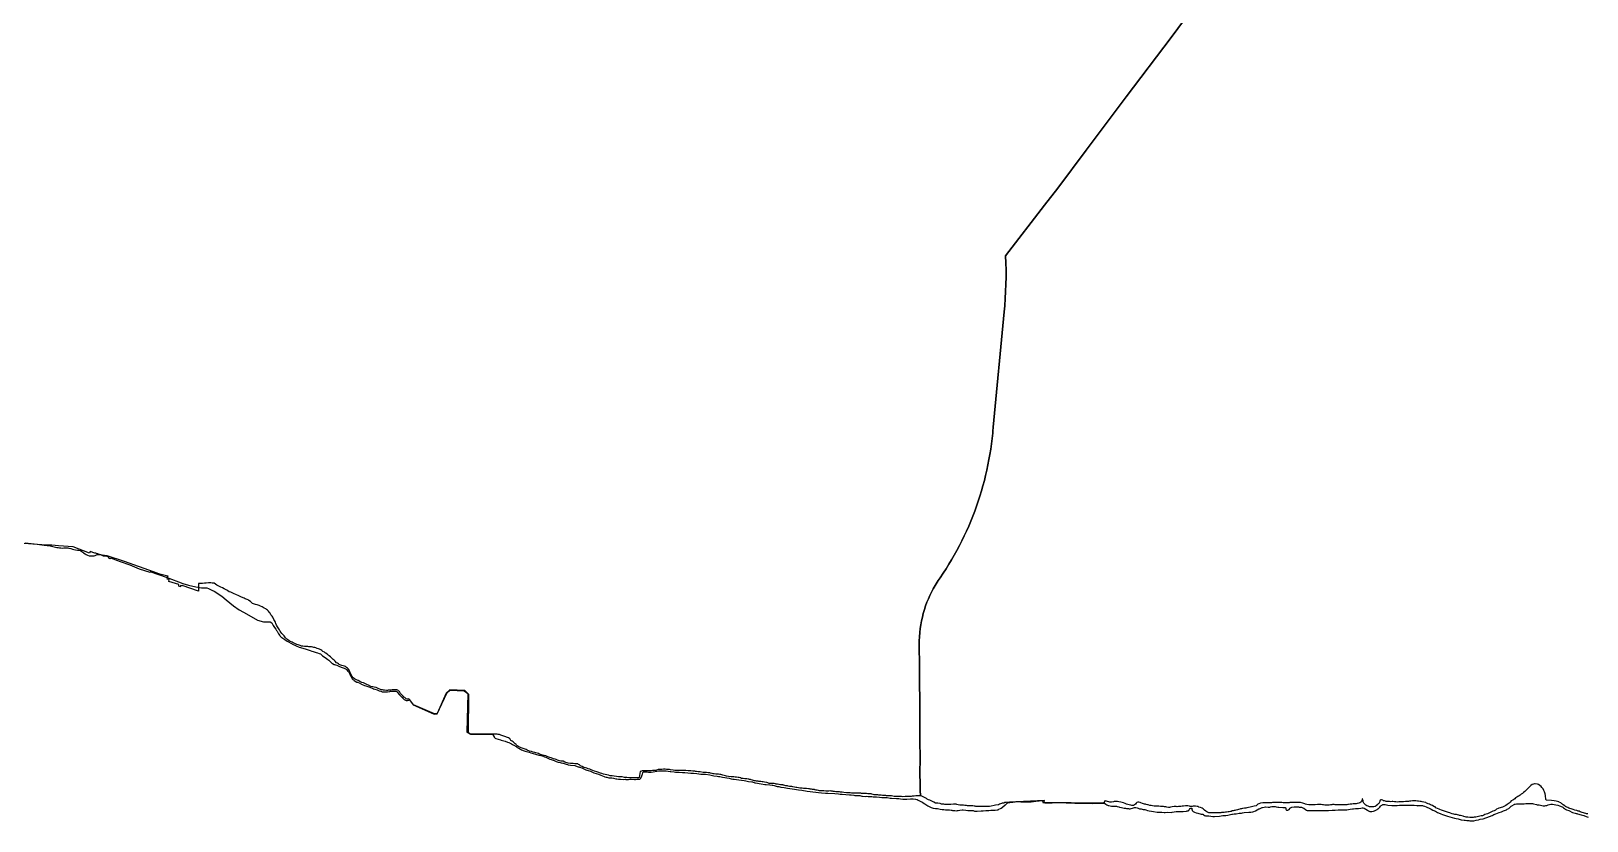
# Model space of a CAD drawing. Extents: x 0 to 800, y 146 to 730.
# Drawn here: x 608.8 to 705, y 203.6 to 252.4 of the extents above; entities that cross this region are included whole.
import ezdxf

# ---------------------------------------------------------------- set-up
doc = ezdxf.new("R2010")
doc.units = 0
doc.layers.get('0').update_dxf_attribs({"linetype": 'CONTINUOUS'})

msp = doc.modelspace()

# ---------------------------------------------------------------- linework, layer by layer
at = {"color": 1}
for points in [[(680.134375, 253.11875), (679.303125, 252.01875), (676.534375, 248.35), (675.228125, 246.615625), (674.05, 245.05), (672.290625, 242.6875), (671.471875, 241.634375), (669.075, 238.515625), (669.090625, 238.075), (669.096875, 237.63125), (669.096875, 237.1875), (669.0875, 236.746875), (669.071875, 236.303125), (669.05, 235.8625), (669.01875, 235.41875), (668.9875, 235.05), (668.309375, 227.91875), (668.284375, 227.665625), (668.275, 227.54375), (668.240625, 227.215625), (668.2, 226.884375), (668.153125, 226.55625), (668.103125, 226.228125), (668.04375, 225.903125), (667.98125, 225.575), (667.9125, 225.25), (667.8375, 224.928125), (667.75625, 224.60625), (667.671875, 224.284375), (667.58125, 223.965625), (667.484375, 223.65), (667.38125, 223.33125), (667.271875, 223.01875), (667.159375, 222.70625), (667.040625, 222.396875), (666.915625, 222.090625), (666.7875, 221.784375), (666.653125, 221.48125), (666.5125, 221.18125), (666.365625, 220.88125), (666.215625, 220.584375), (666.0625, 220.29375), (665.9, 220.003125), (665.734375, 219.715625), (665.565625, 219.43125), (665.390625, 219.15), (665.209375, 218.871875), (665.021875, 218.596875), (664.909375, 218.425), (664.840625, 218.321875), (664.7125, 218.1125), (664.6, 217.9125), (664.49375, 217.7125), (664.39375, 217.50625), (664.3, 217.3), (664.209375, 217.078125), (664.128125, 216.853125), (664.053125, 216.625), (663.984375, 216.39375), (663.925, 216.1625), (663.871875, 215.928125), (663.828125, 215.690625), (663.79375, 215.453125), (663.7625, 215.203125), (663.74375, 214.953125), (663.73125, 214.703125), (663.73125, 214.45625), (663.7375, 213.134375), (663.7625, 209.984375), (663.771875, 208.778125), (663.784375, 207.171875), (663.778125, 206.765625), (663.796875, 205.59375), (663.796875, 205.4625), (663.8, 205.1), (663.778125, 205.103125), (663.671875, 205.1), (663.575, 205.103125), (663.5125, 205.1), (663.415625, 205.090625), (663.29375, 205.08125), (663.225, 205.071875), (663.140625, 205.065625), (663.06875, 205.0625), (662.859375, 205.0625), (662.71875, 205.05625), (662.63125, 205.0625), (662.1875, 205.0625), (662.103125, 205.090625), (662.01875, 205.1), (661.9375, 205.103125), (661.871875, 205.109375), (661.7875, 205.1125), (661.70625, 205.11875), (661.659375, 205.121875), (661.5375, 205.128125), (661.46875, 205.13125), (661.36875, 205.146875), (661.309375, 205.146875), (661.23125, 205.159375), (661.16875, 205.16875), (661.128125, 205.175), (661.04375, 205.171875), (660.978125, 205.16875), (660.965625, 205.175), (660.94375, 205.178125), (660.884375, 205.2), (660.79375, 205.215625), (660.753125, 205.225), (660.615625, 205.23125), (660.54375, 205.234375), (660.475, 205.246875), (660.43125, 205.25), (660.36875, 205.25), (660.309375, 205.246875), (660.23125, 205.246875), (660.165625, 205.25625), (660.121875, 205.271875), (660.084375, 205.28125), (660.0125, 205.271875), (659.95625, 205.265625), (659.875, 205.271875), (659.803125, 205.265625), (659.715625, 205.275), (659.6375, 205.28125), (659.58125, 205.284375), (659.5375, 205.284375), (659.459375, 205.3), (659.378125, 205.3), (659.296875, 205.29375), (659.228125, 205.3), (659.065625, 205.31875), (658.965625, 205.3375), (658.928125, 205.3375), (658.853125, 205.340625), (658.8, 205.346875), (658.696875, 205.35), (658.646875, 205.359375), (658.571875, 205.365625), (658.490625, 205.375), (658.41875, 205.3875), (658.359375, 205.396875), (658.284375, 205.403125), (658.228125, 205.4125), (658.134375, 205.40625), (657.946875, 205.40625), (657.8375, 205.4125), (657.709375, 205.415625), (657.628125, 205.421875), (657.56875, 205.425), (657.496875, 205.44375), (657.4125, 205.459375), (657.353125, 205.46875), (657.30625, 205.478125), (657.265625, 205.490625), (657.25, 205.5), (657.190625, 205.50625), (657.140625, 205.509375), (657.078125, 205.515625), (656.990625, 205.528125), (656.95625, 205.5375), (656.8875, 205.546875), (656.75625, 205.559375), (656.7, 205.565625), (656.634375, 205.571875), (656.575, 205.571875), (656.5, 205.575), (656.43125, 205.575), (656.353125, 205.590625), (656.25625, 205.596875), (656.1625, 205.615625), (656.109375, 205.625), (656.015625, 205.653125), (655.90625, 205.671875), (655.859375, 205.678125), (655.784375, 205.6875), (655.70625, 205.696875), (655.6375, 205.7), (655.578125, 205.725), (655.509375, 205.734375), (655.484375, 205.7375), (655.3625, 205.7625), (655.325, 205.771875), (655.29375, 205.78125), (655.240625, 205.78125), (655.190625, 205.79375), (655.15, 205.79375), (655.078125, 205.809375), (655.04375, 205.8125), (654.96875, 205.821875), (654.8875, 205.840625), (654.834375, 205.85), (654.753125, 205.865625), (654.684375, 205.86875), (654.58125, 205.86875), (654.45625, 205.878125), (654.365625, 205.90625), (654.303125, 205.925), (654.171875, 205.946875), (654.084375, 205.96875), (654.0125, 205.984375), (653.9375, 205.990625), (653.871875, 205.99375), (653.81875, 206.003125), (653.78125, 206.009375), (653.71875, 206.01875), (653.659375, 206.021875), (653.6, 206.028125), (653.540625, 206.040625), (653.421875, 206.075), (653.35, 206.096875), (653.3, 206.1125), (653.234375, 206.125), (653.203125, 206.140625), (653.146875, 206.15), (653.065625, 206.1625), (652.95, 206.1625), (652.85, 206.171875), (652.734375, 206.190625), (652.671875, 206.215625), (652.603125, 206.234375), (652.5375, 206.253125), (652.4375, 206.265625), (652.35625, 206.271875), (652.275, 206.28125), (652.09375, 206.29375), (651.94375, 206.296875), (651.815625, 206.325), (651.74375, 206.34375), (651.6625, 206.359375), (651.58125, 206.38125), (651.528125, 206.40625), (651.465625, 206.425), (651.409375, 206.4375), (651.325, 206.44375), (651.271875, 206.446875), (651.215625, 206.453125), (651.159375, 206.45625), (651.059375, 206.465625), (651, 206.475), (650.91875, 206.49375), (650.825, 206.5125), (650.778125, 206.528125), (650.671875, 206.5375), (650.578125, 206.546875), (650.51875, 206.55), (650.44375, 206.55625), (650.375, 206.559375), (650.178125, 206.584375), (650.071875, 206.59375), (649.9625, 206.60625), (649.9, 206.621875), (649.846875, 206.63125), (649.7375, 206.64375), (649.6125, 206.653125), (649.578125, 206.653125), (649.45, 206.65625), (649.309375, 206.671875), (649.21875, 206.671875), (649.121875, 206.675), (649.084375, 206.675), (649.0125, 206.678125), (648.978125, 206.671875), (648.90625, 206.66875), (648.84375, 206.671875), (648.69375, 206.671875), (648.61875, 206.675), (648.51875, 206.7), (648.3625, 206.71875), (648.28125, 206.7375), (648.2, 206.740625), (648.10625, 206.740625), (648.015625, 206.75), (647.928125, 206.75), (647.80625, 206.746875), (647.684375, 206.740625), (647.6, 206.728125), (647.496875, 206.7), (647.4375, 206.684375), (647.29375, 206.675), (647.24375, 206.66875), (647.15625, 206.659375), (647.003125, 206.65), (646.90625, 206.653125), (646.796875, 206.65625), (646.734375, 206.659375), (646.65625, 206.659375), (646.603125, 206.65), (646.55, 206.634375), (646.503125, 206.615625), (646.471875, 206.60625), (646.409375, 206.246875), (646.38125, 206.228125), (646.253125, 206.225), (646.153125, 206.21875), (645.85625, 206.21875), (645.784375, 206.225), (645.65, 206.2375), (645.50625, 206.253125), (645.36875, 206.284375), (645.25, 206.28125), (645.146875, 206.29375), (645.00625, 206.303125), (644.8625, 206.31875), (644.7375, 206.340625), (644.625, 206.353125), (644.5125, 206.378125), (644.315625, 206.41875), (644.2, 206.446875), (644.103125, 206.484375), (644.015625, 206.503125), (643.865625, 206.578125), (643.790625, 206.603125), (643.659375, 206.640625), (643.546875, 206.675), (643.496875, 206.703125), (643.35625, 206.75625), (643.2625, 206.784375), (643.178125, 206.815625), (643.0875, 206.840625), (642.9875, 206.871875), (642.890625, 206.915625), (642.8375, 206.9375), (642.790625, 206.971875), (642.75625, 207.00625), (642.71875, 207.028125), (642.665625, 207.053125), (642.615625, 207.08125), (642.521875, 207.090625), (642.4375, 207.096875), (642.3375, 207.10625), (642.24375, 207.109375), (642.171875, 207.115625), (642.034375, 207.134375), (641.96875, 207.153125), (641.890625, 207.175), (641.825, 207.190625), (641.709375, 207.246875), (641.578125, 207.246875), (641.48125, 207.278125), (641.36875, 207.30625), (641.2875, 207.35), (641.21875, 207.36875), (641.1125, 207.396875), (640.965625, 207.45), (640.890625, 207.4875), (640.83125, 207.496875), (640.725, 207.54375), (640.634375, 207.578125), (640.4375, 207.634375), (640.2625, 207.68125), (640.18125, 207.71875), (640.115625, 207.740625), (640.025, 207.76875), (639.95625, 207.7875), (639.85625, 207.815625), (639.7625, 207.846875), (639.640625, 207.88125), (639.49375, 207.93125), (639.434375, 207.965625), (639.309375, 208.021875), (639.190625, 208.05), (638.978125, 208.15), (638.88125, 208.20625), (638.8375, 208.24375), (638.8, 208.28125), (638.75625, 208.315625), (638.721875, 208.353125), (638.678125, 208.39375), (638.621875, 208.440625), (638.553125, 208.484375), (638.490625, 208.534375), (638.453125, 208.575), (638.425, 208.65625), (638.390625, 208.659375), (638.33125, 208.70625), (638.275, 208.721875), (638.215625, 208.740625), (638.16875, 208.753125), (638.1, 208.771875), (638.046875, 208.796875), (637.9875, 208.81875), (637.93125, 208.8375), (637.8625, 208.85625), (637.771875, 208.896875), (637.69375, 208.9125), (637.640625, 208.915625), (637.415625, 208.915625), (635.996875, 208.925), (635.85625, 209.00625), (635.890625, 211.38125), (635.640625, 211.615625), (634.70625, 211.671875), (634.478125, 211.465625), (633.921875, 210.196875), (633.753125, 210.171875), (632.465625, 210.7375), (632.228125, 211.040625), (632.18125, 211.10625), (632.11875, 211.08125), (632.071875, 211.0875), (632.01875, 211.109375), (631.975, 211.14375), (631.928125, 211.18125), (631.875, 211.221875), (631.825, 211.265625), (631.8, 211.303125), (631.771875, 211.34375), (631.721875, 211.38125), (631.6625, 211.4375), (631.634375, 211.484375), (631.5875, 211.559375), (631.55625, 211.5875), (631.521875, 211.61875), (631.4875, 211.64375), (631.434375, 211.671875), (631.35, 211.671875), (631.290625, 211.665625), (631.215625, 211.665625), (631.1375, 211.65625), (631.0625, 211.646875), (630.975, 211.64375), (630.903125, 211.6375), (630.853125, 211.628125), (630.796875, 211.634375), (630.671875, 211.6375), (630.609375, 211.64375), (630.54375, 211.65625), (630.459375, 211.675), (630.378125, 211.7), (630.2875, 211.74375), (630.153125, 211.80625), (630.021875, 211.8375), (629.940625, 211.85625), (629.825, 211.88125), (629.678125, 211.959375), (629.571875, 211.996875), (629.365625, 212.090625), (629.2625, 212.128125), (629.134375, 212.1875), (629.04375, 212.234375), (628.928125, 212.290625), (628.81875, 212.353125), (628.728125, 212.4125), (628.671875, 212.5), (628.61875, 212.603125), (628.590625, 212.646875), (628.56875, 212.696875), (628.528125, 212.771875), (628.503125, 212.8375), (628.48125, 212.878125), (628.4375, 212.934375), (628.38125, 213.00625), (628.328125, 213.046875), (628.253125, 213.1125), (628.19375, 213.13125), (628.040625, 213.175), (627.9625, 213.196875), (627.86875, 213.234375), (627.828125, 213.28125), (627.7625, 213.309375), (627.70625, 213.340625), (627.628125, 213.434375), (627.559375, 213.490625), (627.49375, 213.55), (627.41875, 213.621875), (627.359375, 213.690625), (627.33125, 213.709375), (627.24375, 213.771875), (627.20625, 213.809375), (627.16875, 213.8375), (627.115625, 213.878125), (627.040625, 213.928125), (627.003125, 213.95625), (626.965625, 213.99375), (626.853125, 214.046875), (626.79375, 214.096875), (626.728125, 214.140625), (626.65, 214.178125), (626.590625, 214.20625), (626.515625, 214.228125), (626.45625, 214.246875), (626.415625, 214.271875), (626.36875, 214.284375), (626.303125, 214.29375), (626.228125, 214.303125), (626.159375, 214.315625), (626.084375, 214.33125), (625.990625, 214.33125), (625.934375, 214.34375), (625.859375, 214.35), (625.803125, 214.34375), (625.73125, 214.34375), (625.625, 214.359375), (625.5375, 214.371875), (625.446875, 214.4), (625.33125, 214.446875), (625.259375, 214.475), (625.165625, 214.509375), (625.028125, 214.575), (624.953125, 214.60625), (624.85, 214.6625), (624.78125, 214.703125), (624.6875, 214.759375), (624.640625, 214.796875), (624.596875, 214.84375), (624.55, 214.8875), (624.509375, 214.953125), (624.465625, 215.003125), (624.38125, 215.096875), (624.328125, 215.146875), (624.265625, 215.2375), (624.228125, 215.2875), (624.18125, 215.371875), (624.134375, 215.446875), (624.103125, 215.503125), (624.046875, 215.571875), (623.99375, 215.665625), (623.95, 215.765625), (623.934375, 215.853125), (623.8625, 215.95625), (623.828125, 216.025), (623.76875, 216.15), (623.715625, 216.23125), (623.634375, 216.309375), (623.590625, 216.4), (623.5375, 216.475), (623.5, 216.5375), (623.43125, 216.590625), (623.378125, 216.63125), (623.328125, 216.665625), (623.228125, 216.7125), (623.165625, 216.7625), (623.1, 216.8), (623.00625, 216.83125), (622.915625, 216.878125), (622.796875, 216.915625), (622.696875, 216.940625), (622.571875, 216.978125), (622.50625, 217.015625), (622.38125, 217.13125), (622.284375, 217.1875), (622.246875, 217.2375), (622.053125, 217.303125), (621.9875, 217.33125), (621.821875, 217.40625), (621.7375, 217.440625), (621.66875, 217.471875), (621.478125, 217.553125), (621.36875, 217.603125), (621.246875, 217.659375), (621.1625, 217.696875), (621.05625, 217.734375), (620.975, 217.784375), (620.91875, 217.828125), (620.840625, 217.878125), (620.7625, 217.915625), (620.64375, 217.965625), (620.559375, 218.009375), (620.421875, 218.075), (620.3, 218.140625), (620.146875, 218.253125), (620.021875, 218.2625), (619.921875, 218.275), (619.7875, 218.278125), (619.640625, 218.26875), (619.534375, 218.265625), (619.421875, 218.2375), (619.2375, 218.2375), (619.1625, 218.24375), (619.1625, 217.771875), (618.165625, 218.1125), (618.16875, 218.09375), (618.0625, 218.115625), (618.053125, 218.040625), (617.953125, 218.084375), (617.94375, 218.1875), (617.328125, 218.371875), (617.346875, 218.490625), (617.2375, 218.51875), (617.253125, 218.584375), (616.175, 218.965625), (616.171875, 218.928125), (615.53125, 219.1375), (614.9375, 219.371875), (614.340625, 219.58125), (613.75625, 219.8), (613.715625, 219.76875), (613.665625, 219.7875), (613.615625, 219.81875), (613.634375, 219.8625), (613.615625, 219.88125), (613.45625, 219.93125), (613.415625, 219.9375), (613.3, 219.9375), (613.128125, 220.00625), (613.10625, 220.015625), (613.0875, 220.021875), (613.046875, 220.040625), (612.9875, 220.059375), (612.971875, 220.0625), (612.946875, 220.06875), (612.8875, 220.0875), (612.8625, 220.10625), (612.828125, 220.115625), (612.8, 220.11875), (612.7875, 220.11875), (612.75625, 220.115625), (612.4625, 220.215625), (612.425, 220.109375), (611.415625, 220.5), (610.521875, 220.575), (610.109375, 220.603125), (609.753125, 220.603125), (608.4, 220.725)], [(705.078125, 203.9875), (704.996875, 204.00625), (704.940625, 204.015625), (704.86875, 204.034375), (704.79375, 204.05), (704.725, 204.071875), (704.65625, 204.10625), (704.596875, 204.128125), (704.53125, 204.15625), (704.478125, 204.159375), (704.425, 204.178125), (704.38125, 204.19375), (704.26875, 204.215625), (704.15625, 204.2625), (704.103125, 204.290625), (704.04375, 204.30625), (703.965625, 204.334375), (703.896875, 204.353125), (703.83125, 204.384375), (703.7625, 204.4125), (703.6875, 204.446875), (703.65625, 204.484375), (703.546875, 204.55625), (703.503125, 204.590625), (703.4625, 204.61875), (703.390625, 204.66875), (703.3, 204.715625), (703.26875, 204.73125), (703.184375, 204.75), (703.10625, 204.78125), (702.984375, 204.796875), (702.81875, 204.821875), (702.515625, 204.840625), (702.478125, 204.878125), (702.4625, 204.890625), (702.4625, 204.959375), (702.45625, 205.04375), (702.44375, 205.1375), (702.425, 205.240625), (702.409375, 205.290625), (702.384375, 205.35625), (702.340625, 205.44375), (702.3, 205.534375), (702.23125, 205.634375), (702.178125, 205.6875), (702.09375, 205.746875), (702.021875, 205.809375), (701.959375, 205.83125), (701.81875, 205.859375), (701.7625, 205.846875), (701.7, 205.840625), (701.61875, 205.809375), (701.54375, 205.746875), (701.48125, 205.696875), (701.41875, 205.634375), (701.3375, 205.534375), (701.28125, 205.478125), (701.184375, 205.375), (701.096875, 205.3125), (701.028125, 205.2625), (700.94375, 205.203125), (700.890625, 205.15625), (700.81875, 205.1125), (700.746875, 205.075), (700.675, 205.034375), (700.6, 204.978125), (700.55, 204.93125), (700.49375, 204.884375), (700.440625, 204.846875), (700.334375, 204.790625), (700.265625, 204.725), (700.203125, 204.65625), (700.153125, 204.609375), (700.0875, 204.565625), (700.003125, 204.515625), (699.953125, 204.4875), (699.878125, 204.440625), (699.796875, 204.4), (699.71875, 204.384375), (699.646875, 204.365625), (699.5625, 204.3375), (699.51875, 204.31875), (699.428125, 204.278125), (699.353125, 204.225), (699.31875, 204.20625), (699.275, 204.184375), (699.19375, 204.1625), (699.103125, 204.115625), (699.0375, 204.071875), (698.953125, 204.034375), (698.8625, 204.003125), (698.78125, 203.96875), (698.709375, 203.946875), (698.634375, 203.9125), (698.565625, 203.88125), (698.48125, 203.8625), (698.3875, 203.846875), (698.303125, 203.834375), (698.225, 203.815625), (698.1375, 203.8), (698.0375, 203.7875), (697.971875, 203.771875), (697.903125, 203.775), (697.765625, 203.775), (697.653125, 203.7875), (697.553125, 203.8), (697.490625, 203.809375), (697.4125, 203.828125), (697.35625, 203.846875), (697.278125, 203.8625), (697.196875, 203.884375), (697.1375, 203.9), (697.084375, 203.9125), (697.009375, 203.928125), (696.940625, 203.946875), (696.85625, 203.95625), (696.775, 203.978125), (696.671875, 204.003125), (696.5875, 204.03125), (696.53125, 204.053125), (696.459375, 204.08125), (696.3375, 204.11875), (696.278125, 204.1375), (696.209375, 204.159375), (696.146875, 204.178125), (696.084375, 204.20625), (696.01875, 204.23125), (695.915625, 204.26875), (695.88125, 204.290625), (695.78125, 204.325), (695.678125, 204.371875), (695.621875, 204.421875), (695.553125, 204.459375), (695.471875, 204.503125), (695.409375, 204.534375), (695.346875, 204.55625), (695.28125, 204.590625), (695.20625, 204.61875), (695.15, 204.640625), (695.0875, 204.665625), (695.04375, 204.69375), (694.9375, 204.725), (694.821875, 204.740625), (694.759375, 204.75), (694.696875, 204.7625), (694.590625, 204.78125), (694.540625, 204.78125), (694.428125, 204.790625), (694.284375, 204.790625), (694.221875, 204.796875), (694.13125, 204.78125), (694.05, 204.771875), (693.971875, 204.76875), (693.896875, 204.759375), (693.8, 204.75), (693.6625, 204.734375), (693.478125, 204.734375), (693.39375, 204.73125), (693.2875, 204.725), (693.196875, 204.734375), (693.121875, 204.740625), (693.01875, 204.75), (692.9625, 204.75), (692.8875, 204.74375), (692.809375, 204.75), (692.703125, 204.75), (692.6, 204.7625), (692.553125, 204.771875), (692.5, 204.790625), (692.44375, 204.809375), (692.390625, 204.834375), (692.321875, 204.85625), (692.259375, 204.865625), (692.240625, 204.85), (692.215625, 204.815625), (692.20625, 204.759375), (692.190625, 204.715625), (692.1375, 204.63125), (692.1125, 204.609375), (692.078125, 204.565625), (692.0125, 204.509375), (691.978125, 204.49375), (691.921875, 204.459375), (691.846875, 204.43125), (691.784375, 204.428125), (691.690625, 204.421875), (691.615625, 204.428125), (691.565625, 204.4375), (691.525, 204.45), (691.478125, 204.46875), (691.415625, 204.496875), (691.3375, 204.53125), (691.3, 204.565625), (691.253125, 204.609375), (691.228125, 204.65), (691.20625, 204.6875), (691.184375, 204.740625), (691.16875, 204.80625), (691.159375, 204.865625), (691.146875, 204.9125), (691.134375, 204.925), (691.115625, 204.921875), (691.1125, 204.8875), (691.1125, 204.859375), (691.065625, 204.76875), (691.03125, 204.721875), (690.98125, 204.684375), (690.915625, 204.665625), (690.815625, 204.640625), (690.74375, 204.6125), (690.7125, 204.609375), (690.565625, 204.609375), (690.48125, 204.6), (690.384375, 204.6), (690.28125, 204.575), (690.23125, 204.565625), (690.165625, 204.553125), (690.1375, 204.546875), (690.06875, 204.553125), (689.996875, 204.55625), (689.965625, 204.553125), (689.878125, 204.546875), (689.825, 204.54375), (689.70625, 204.54375), (689.596875, 204.55625), (689.45625, 204.5625), (689.390625, 204.571875), (689.284375, 204.565625), (689.240625, 204.5625), (689.16875, 204.55625), (689.071875, 204.5375), (689.0125, 204.5375), (688.94375, 204.534375), (688.815625, 204.528125), (688.728125, 204.54375), (688.66875, 204.5625), (688.578125, 204.571875), (688.471875, 204.575), (688.35, 204.571875), (688.203125, 204.553125), (688.153125, 204.546875), (688.08125, 204.54375), (687.9625, 204.546875), (687.875, 204.553125), (687.8125, 204.546875), (687.690625, 204.575), (687.615625, 204.6), (687.575, 204.6125), (687.5125, 204.628125), (687.45625, 204.65), (687.30625, 204.6875), (687.121875, 204.6875), (687.053125, 204.696875), (686.90625, 204.696875), (686.778125, 204.69375), (686.684375, 204.6875), (686.6375, 204.6875), (686.59375, 204.684375), (686.534375, 204.678125), (686.45625, 204.684375), (686.371875, 204.678125), (686.309375, 204.684375), (686.2375, 204.684375), (686.14375, 204.6875), (686.009375, 204.6875), (685.953125, 204.69375), (685.871875, 204.696875), (685.79375, 204.70625), (685.725, 204.703125), (685.65625, 204.696875), (685.575, 204.696875), (685.503125, 204.684375), (685.459375, 204.678125), (685.040625, 204.678125), (684.975, 204.66875), (684.8375, 204.65625), (684.73125, 204.61875), (684.659375, 204.59375), (684.625, 204.553125), (684.55625, 204.496875), (684.4375, 204.46875), (684.365625, 204.45), (684.284375, 204.428125), (684.196875, 204.409375), (684.096875, 204.390625), (683.98125, 204.371875), (683.91875, 204.353125), (683.84375, 204.34375), (683.715625, 204.325), (683.665625, 204.296875), (683.6, 204.296875), (683.553125, 204.2875), (683.46875, 204.2625), (683.409375, 204.24375), (683.30625, 204.215625), (683.24375, 204.203125), (683.196875, 204.196875), (683.1375, 204.1875), (683.078125, 204.175), (683.025, 204.146875), (682.971875, 204.1375), (682.9, 204.121875), (682.83125, 204.11875), (682.71875, 204.1), (682.671875, 204.090625), (682.58125, 204.08125), (682.490625, 204.08125), (682.428125, 204.06875), (682.378125, 204.0625), (682.28125, 204.0625), (682.253125, 204.059375), (682.084375, 204.059375), (682.003125, 204.053125), (681.790625, 204.053125), (681.7375, 204.059375), (681.6375, 204.0625), (681.51875, 204.11875), (681.44375, 204.15625), (681.365625, 204.23125), (681.325, 204.271875), (681.2875, 204.3), (681.215625, 204.34375), (681.115625, 204.390625), (681.028125, 204.41875), (680.975, 204.440625), (680.90625, 204.45625), (680.8125, 204.4625), (680.6625, 204.475), (680.603125, 204.459375), (680.48125, 204.459375), (680.43125, 204.475), (680.34375, 204.4875), (680.1875, 204.4875), (680.071875, 204.478125), (679.98125, 204.465625), (679.896875, 204.45625), (679.834375, 204.440625), (679.759375, 204.440625), (679.684375, 204.4375), (679.609375, 204.440625), (679.503125, 204.440625), (679.3625, 204.43125), (679.25625, 204.403125), (679.196875, 204.39375), (679.153125, 204.39375), (679.040625, 204.41875), (678.975, 204.43125), (678.94375, 204.4375), (678.903125, 204.4375), (678.825, 204.446875), (678.740625, 204.45), (678.65, 204.45625), (678.55, 204.465625), (678.4375, 204.46875), (678.334375, 204.46875), (678.2625, 204.475), (678.146875, 204.48125), (678.078125, 204.503125), (677.996875, 204.51875), (677.890625, 204.54375), (677.834375, 204.55625), (677.759375, 204.58125), (677.728125, 204.59375), (677.65625, 204.603125), (677.590625, 204.61875), (677.528125, 204.640625), (677.440625, 204.675), (677.39375, 204.6875), (677.31875, 204.7125), (677.253125, 204.721875), (677.190625, 204.696875), (677.14375, 204.646875), (677.09375, 204.584375), (677.04375, 204.54375), (676.975, 204.5125), (676.884375, 204.515625), (676.81875, 204.525), (676.7125, 204.55625), (676.63125, 204.571875), (676.5375, 204.59375), (676.5125, 204.6125), (676.465625, 204.640625), (676.3625, 204.678125), (676.26875, 204.696875), (676.1875, 204.721875), (676.08125, 204.74375), (675.984375, 204.75), (675.8875, 204.753125), (675.790625, 204.75), (675.734375, 204.734375), (675.615625, 204.721875), (675.5125, 204.721875), (675.446875, 204.734375), (675.375, 204.7625), (675.303125, 204.7875), (675.246875, 204.8), (675.21875, 204.815625), (675.11875, 204.659375), (673.95, 204.665625), (673.128125, 204.66875), (671.465625, 204.696875), (671.46875, 204.81875), (669.321875, 204.7125), (669.10625, 204.703125), (669.025, 204.6875), (668.95625, 204.665625), (668.86875, 204.65625), (668.825, 204.628125), (668.6875, 204.59375), (668.621875, 204.55625), (668.45625, 204.534375), (668.36875, 204.509375), (668.18125, 204.475), (668.065625, 204.459375), (667.86875, 204.45625), (667.728125, 204.446875), (667.61875, 204.45), (667.515625, 204.446875), (667.390625, 204.459375), (667.240625, 204.459375), (667.184375, 204.46875), (667.125, 204.475), (667.046875, 204.484375), (666.95, 204.4875), (666.859375, 204.49375), (666.80625, 204.49375), (666.709375, 204.5), (666.65, 204.50625), (666.546875, 204.515625), (666.475, 204.525), (666.371875, 204.528125), (666.23125, 204.5375), (666.1375, 204.553125), (666.0625, 204.575), (666.015625, 204.584375), (665.93125, 204.59375), (665.840625, 204.584375), (665.684375, 204.575), (665.471875, 204.575), (665.4, 204.571875), (665.3125, 204.575), (665.253125, 204.584375), (665.1, 204.6), (665.03125, 204.628125), (664.890625, 204.646875), (664.746875, 204.665625), (664.625, 204.725), (664.546875, 204.7625), (664.384375, 204.8375), (664.309375, 204.871875), (664.228125, 204.9125), (664.178125, 204.95), (664.053125, 205.009375), (663.971875, 205.046875), (663.9, 205.08125), (663.8, 205.1), (663.796875, 205.4625), (663.796875, 205.59375), (663.778125, 206.765625), (663.784375, 207.171875), (663.771875, 208.778125), (663.7625, 209.984375), (663.7375, 213.134375), (663.73125, 214.45625), (663.73125, 214.703125), (663.74375, 214.953125), (663.7625, 215.203125), (663.79375, 215.453125), (663.828125, 215.690625), (663.871875, 215.928125), (663.925, 216.1625), (663.984375, 216.39375), (664.053125, 216.625), (664.128125, 216.853125), (664.209375, 217.078125), (664.3, 217.3), (664.39375, 217.50625), (664.49375, 217.7125), (664.6, 217.9125), (664.7125, 218.1125), (664.840625, 218.321875), (664.909375, 218.425), (665.021875, 218.596875), (665.209375, 218.871875), (665.390625, 219.15), (665.565625, 219.43125), (665.734375, 219.715625), (665.9, 220.003125), (666.0625, 220.29375), (666.215625, 220.584375), (666.365625, 220.88125), (666.5125, 221.18125), (666.653125, 221.48125), (666.7875, 221.784375), (666.915625, 222.090625), (667.040625, 222.396875), (667.159375, 222.70625), (667.271875, 223.01875), (667.38125, 223.33125), (667.484375, 223.65), (667.58125, 223.965625), (667.671875, 224.284375), (667.75625, 224.60625), (667.8375, 224.928125), (667.9125, 225.25), (667.98125, 225.575), (668.04375, 225.903125), (668.103125, 226.228125), (668.153125, 226.55625), (668.2, 226.884375), (668.240625, 227.215625), (668.275, 227.54375), (668.284375, 227.665625), (668.309375, 227.91875), (668.9875, 235.05), (669.01875, 235.41875), (669.05, 235.8625), (669.071875, 236.303125), (669.0875, 236.746875), (669.096875, 237.1875), (669.096875, 237.63125), (669.090625, 238.075), (669.075, 238.515625), (671.471875, 241.634375), (672.290625, 242.6875), (674.05, 245.05), (675.228125, 246.615625), (676.534375, 248.35), (679.303125, 252.01875), (680.134375, 253.11875)]]:
    msp.add_lwpolyline(points, dxfattribs=at)
at = {"color": 3}
for points in [[(608.45625, 220.765625), (609.196875, 220.675), (609.61875, 220.61875), (609.815625, 220.596875), (610, 220.578125), (610.159375, 220.5375), (610.24375, 220.509375), (610.415625, 220.475), (610.496875, 220.465625), (610.578125, 220.453125), (610.653125, 220.440625), (610.746875, 220.4375), (610.84375, 220.440625), (610.915625, 220.44375), (611.021875, 220.446875), (611.09375, 220.44375), (611.14375, 220.434375), (611.284375, 220.4), (611.378125, 220.375), (611.46875, 220.35), (611.56875, 220.325), (611.68125, 220.3125), (611.76875, 220.30625), (611.871875, 220.278125), (611.9625, 220.225), (612.01875, 220.171875), (612.065625, 220.13125), (612.153125, 220.06875), (612.215625, 220.0375), (612.3, 220), (612.415625, 219.959375), (612.525, 219.946875), (612.6375, 219.946875), (612.709375, 219.95625), (612.771875, 219.984375), (612.81875, 220.003125), (612.925, 220.0375), (612.99375, 220.04375), (613.209375, 220.025), (613.503125, 219.965625), (614.58125, 219.625), (616.359375, 218.984375), (616.69375, 218.86875), (617.271875, 218.7125), (617.2375, 218.609375), (618.19375, 218.24375), (618.559375, 218.146875), (619.009375, 218.034375), (619.359375, 217.971875), (619.6875, 217.96875), (619.790625, 217.93125), (620.003125, 217.828125), (620.140625, 217.775), (620.621875, 217.4625), (620.875, 217.23125), (621.325, 216.865625), (621.684375, 216.609375), (621.953125, 216.4625), (622.284375, 216.275), (622.81875, 215.975), (623.196875, 215.871875), (623.4, 215.871875), (623.596875, 215.8625), (623.696875, 215.803125), (623.7875, 215.65), (623.871875, 215.5125), (623.940625, 215.4125), (623.996875, 215.3375), (624.03125, 215.2875), (624.121875, 215.13125), (624.196875, 215.01875), (624.221875, 214.984375), (624.25625, 214.946875), (624.290625, 214.91875), (624.328125, 214.89375), (624.5125, 214.778125), (624.61875, 214.70625), (624.740625, 214.63125), (625.015625, 214.471875), (625.078125, 214.440625), (625.209375, 214.384375), (625.403125, 214.3125), (625.628125, 214.2375), (625.678125, 214.225), (625.7625, 214.20625), (626.015625, 214.125), (626.078125, 214.09375), (626.178125, 214.059375), (626.253125, 214.0375), (626.453125, 213.975), (626.521875, 213.946875), (626.621875, 213.91875), (626.7125, 213.8875), (626.73125, 213.875), (626.84375, 213.778125), (627.009375, 213.6625), (627.159375, 213.54375), (627.21875, 213.490625), (627.365625, 213.353125), (627.421875, 213.3125), (627.4625, 213.284375), (627.55, 213.240625), (627.571875, 213.23125), (627.64375, 213.215625), (627.715625, 213.1875), (627.890625, 213.11875), (628.04375, 213.04375), (628.165625, 212.996875), (628.296875, 212.934375), (628.31875, 212.91875), (628.3375, 212.903125), (628.390625, 212.85), (628.4375, 212.790625), (628.48125, 212.7125), (628.51875, 212.640625), (628.55, 212.575), (628.571875, 212.53125), (628.584375, 212.5125), (628.65, 212.378125), (628.665625, 212.353125), (628.709375, 212.30625), (628.746875, 212.275), (628.79375, 212.24375), (628.9625, 212.15), (629.003125, 212.13125), (629.09375, 212.09375), (629.25, 212.01875), (629.4375, 211.940625), (629.521875, 211.9125), (629.696875, 211.85), (629.809375, 211.80625), (629.921875, 211.76875), (629.996875, 211.7375), (630.078125, 211.703125), (630.20625, 211.65625), (630.3375, 211.6125), (630.440625, 211.584375), (630.53125, 211.55), (630.578125, 211.5375), (630.603125, 211.534375), (630.69375, 211.540625), (630.859375, 211.55), (631, 211.56875), (631.065625, 211.575), (631.146875, 211.575), (631.253125, 211.584375), (631.359375, 211.584375), (631.38125, 211.578125), (631.421875, 211.55625), (631.459375, 211.525), (631.6, 211.365625), (631.6875, 211.271875), (631.7625, 211.1875), (631.821875, 211.128125), (631.89375, 211.065625), (631.934375, 211.0375), (632.003125, 211.0125), (632.028125, 211.00625), (632.078125, 211.003125), (632.1, 211.00625), (632.171875, 211.025), (632.2125, 211.04375), (632.4375, 210.728125), (633.75, 210.15625), (633.928125, 210.1875), (634.528125, 211.46875), (634.73125, 211.65), (635.596875, 211.6), (635.828125, 211.43125), (635.76875, 209.05), (635.9875, 208.928125), (637.371875, 208.91875), (637.3875, 208.85625), (637.39375, 208.834375), (637.403125, 208.8125), (637.44375, 208.75), (637.459375, 208.73125), (637.496875, 208.696875), (637.515625, 208.684375), (637.5625, 208.6625), (637.7, 208.609375), (637.834375, 208.565625), (637.88125, 208.553125), (638.134375, 208.484375), (638.275, 208.4375), (638.346875, 208.40625), (638.528125, 208.321875), (638.575, 208.29375), (638.66875, 208.234375), (638.803125, 208.15625), (638.878125, 208.10625), (638.96875, 208.05), (639.08125, 207.990625), (639.146875, 207.95625), (639.3, 207.896875), (639.3625, 207.875), (639.609375, 207.80625), (639.715625, 207.76875), (640.0125, 207.678125), (640.21875, 207.625), (640.334375, 207.603125), (640.490625, 207.55625), (640.51875, 207.546875), (640.571875, 207.525), (640.640625, 207.49375), (640.840625, 207.40625), (640.890625, 207.3875), (640.971875, 207.3625), (641.15, 207.296875), (641.275, 207.240625), (641.34375, 207.215625), (641.4125, 207.19375), (641.525, 207.1625), (641.590625, 207.15), (641.690625, 207.1375), (641.71875, 207.13125), (641.78125, 207.109375), (641.903125, 207.0625), (641.984375, 207.040625), (642.028125, 207.03125), (642.175, 207.015625), (642.434375, 206.978125), (642.475, 206.965625), (642.634375, 206.9125), (642.684375, 206.903125), (642.73125, 206.890625), (642.875, 206.834375), (642.990625, 206.775), (643.125, 206.71875), (643.18125, 206.7), (643.271875, 206.678125), (643.40625, 206.63125), (643.45, 206.615625), (643.575, 206.553125), (643.615625, 206.5375), (643.7625, 206.4875), (643.903125, 206.44375), (644.0375, 206.39375), (644.146875, 206.35), (644.259375, 206.3125), (644.3, 206.29375), (644.384375, 206.2625), (644.40625, 206.26875), (644.54375, 206.23125), (644.603125, 206.225), (644.715625, 206.215625), (644.828125, 206.2), (644.971875, 206.16875), (645.025, 206.159375), (645.128125, 206.146875), (645.265625, 206.14375), (645.428125, 206.128125), (645.546875, 206.134375), (645.596875, 206.128125), (645.746875, 206.128125), (645.865625, 206.140625), (645.925, 206.1375), (646.128125, 206.121875), (646.178125, 206.121875), (646.296875, 206.13125), (646.40625, 206.13125), (646.43125, 206.134375), (646.45625, 206.140625), (646.48125, 206.15625), (646.496875, 206.171875), (646.525, 206.2125), (646.5875, 206.346875), (646.609375, 206.403125), (646.621875, 206.453125), (646.6375, 206.5375), (646.64375, 206.5625), (646.659375, 206.578125), (646.678125, 206.590625), (646.75, 206.596875), (646.903125, 206.5875), (646.996875, 206.578125), (647.08125, 206.571875), (647.15, 206.578125), (647.28125, 206.59375), (647.509375, 206.63125), (647.61875, 206.646875), (647.821875, 206.659375), (648.0375, 206.659375), (648.090625, 206.653125), (648.33125, 206.6125), (648.378125, 206.60625), (648.575, 206.590625), (648.653125, 206.575), (648.7375, 206.571875), (648.890625, 206.575), (649.103125, 206.559375), (649.18125, 206.55), (649.2375, 206.546875), (649.609375, 206.5125), (649.765625, 206.50625), (649.9875, 206.4875), (650.228125, 206.459375), (650.440625, 206.453125), (650.521875, 206.446875), (650.778125, 206.40625), (651.040625, 206.353125), (651.24375, 206.321875), (651.321875, 206.3125), (651.4125, 206.296875), (651.559375, 206.2625), (651.9875, 206.19375), (652.034375, 206.190625), (652.1125, 206.16875), (652.2, 206.15), (652.29375, 206.1375), (652.575, 206.109375), (652.9, 206.0625), (653, 206.04375), (653.18125, 206.003125), (653.384375, 205.975), (653.4125, 205.96875), (653.559375, 205.921875), (653.60625, 205.909375), (653.9625, 205.85625), (654.18125, 205.8125), (654.259375, 205.803125), (654.49375, 205.784375), (654.63125, 205.778125), (654.684375, 205.76875), (654.76875, 205.746875), (654.95625, 205.696875), (655.040625, 205.68125), (655.165625, 205.65), (655.375, 205.615625), (655.590625, 205.575), (656.01875, 205.515625), (656.275, 205.490625), (656.48125, 205.459375), (656.8125, 205.396875), (657.68125, 205.303125), (657.94375, 205.28125), (658.025, 205.278125), (658.075, 205.28125), (658.503125, 205.25), (658.734375, 205.228125), (658.85, 205.21875), (658.975, 205.203125), (659.421875, 205.175), (659.515625, 205.1625), (659.678125, 205.140625), (659.75, 205.134375), (660.0125, 205.128125), (660.065625, 205.121875), (660.178125, 205.096875), (660.221875, 205.090625), (660.41875, 205.078125), (660.5, 205.08125), (660.578125, 205.078125), (660.696875, 205.06875), (660.8, 205.065625), (660.878125, 205.05625), (660.896875, 205.05625), (660.978125, 205.040625), (661.09375, 205.040625), (661.26875, 205.028125), (661.415625, 205.0125), (661.4875, 205.0125), (661.578125, 205.00625), (661.75, 205), (661.940625, 204.975), (662.015625, 204.9625), (662.328125, 204.946875), (662.4625, 204.934375), (662.575, 204.921875), (662.709375, 204.909375), (662.7375, 204.909375), (662.8375, 204.9125), (662.971875, 204.9125), (663.18125, 204.93125), (663.296875, 204.93125), (663.340625, 204.928125), (663.3625, 204.925), (663.503125, 204.9125), (663.525, 204.90625), (663.609375, 204.875), (663.671875, 204.85), (663.821875, 204.76875), (663.8875, 204.728125), (663.946875, 204.696875), (663.978125, 204.675), (664.06875, 204.609375), (664.253125, 204.496875), (664.35, 204.453125), (664.46875, 204.390625), (664.525, 204.36875), (664.5875, 204.35), (664.740625, 204.33125), (664.86875, 204.325), (665.028125, 204.29375), (665.153125, 204.271875), (665.253125, 204.265625), (665.35, 204.25), (665.396875, 204.246875), (665.603125, 204.2375), (665.7, 204.225), (665.721875, 204.228125), (665.746875, 204.225), (665.796875, 204.209375), (665.84375, 204.203125), (665.93125, 204.2), (666.05, 204.190625), (666.103125, 204.19375), (666.13125, 204.196875), (666.25, 204.225), (666.378125, 204.2375), (666.4375, 204.240625), (666.6125, 204.23125), (666.74375, 204.209375), (666.8125, 204.203125), (666.94375, 204.2125), (667.015625, 204.20625), (667.065625, 204.19375), (667.153125, 204.16875), (667.225, 204.1625), (667.321875, 204.159375), (667.5625, 204.171875), (667.6875, 204.18125), (667.853125, 204.196875), (668.03125, 204.203125), (668.159375, 204.215625), (668.259375, 204.21875), (668.41875, 204.228125), (668.559375, 204.240625), (668.6125, 204.253125), (668.6625, 204.275), (668.75, 204.31875), (668.790625, 204.34375), (668.871875, 204.403125), (669.05, 204.553125), (669.090625, 204.58125), (669.15625, 204.64375), (669.196875, 204.671875), (669.21875, 204.684375), (669.275, 204.7), (669.334375, 204.70625), (669.44375, 204.709375), (669.5125, 204.71875), (669.665625, 204.746875), (669.715625, 204.75), (669.76875, 204.75), (670.015625, 204.74375), (670.1625, 204.74375), (670.603125, 204.7375), (670.65, 204.740625), (670.93125, 204.7875), (671.140625, 204.80625), (671.1625, 204.8125), (671.234375, 204.8125), (671.325, 204.821875), (671.346875, 204.81875), (671.3625, 204.803125), (671.36875, 204.734375), (671.38125, 204.69375), (671.490625, 204.684375), (671.684375, 204.678125), (671.759375, 204.678125), (671.946875, 204.68125), (672.378125, 204.6875), (672.815625, 204.684375), (672.975, 204.671875), (673.10625, 204.66875), (673.346875, 204.665625), (673.76875, 204.665625), (674.053125, 204.65), (674.165625, 204.653125), (674.428125, 204.64375), (674.640625, 204.646875), (675.06875, 204.653125), (675.115625, 204.659375), (675.159375, 204.659375), (675.184375, 204.653125), (675.265625, 204.603125), (675.325, 204.559375), (675.365625, 204.5375), (675.40625, 204.51875), (675.453125, 204.503125), (675.53125, 204.48125), (675.6125, 204.471875), (675.7125, 204.465625), (675.759375, 204.465625), (675.828125, 204.478125), (675.875, 204.478125), (675.921875, 204.471875), (675.971875, 204.459375), (676.065625, 204.43125), (676.11875, 204.41875), (676.240625, 204.39375), (676.309375, 204.375), (676.40625, 204.35625), (676.475, 204.340625), (676.553125, 204.33125), (676.653125, 204.328125), (676.678125, 204.321875), (676.71875, 204.30625), (676.74375, 204.303125), (676.76875, 204.303125), (676.8375, 204.325), (676.909375, 204.340625), (677.046875, 204.378125), (677.071875, 204.38125), (677.11875, 204.378125), (677.2, 204.365625), (677.265625, 204.346875), (677.309375, 204.328125), (677.35625, 204.315625), (677.446875, 204.3), (677.584375, 204.265625), (677.609375, 204.2625), (677.684375, 204.25625), (677.734375, 204.246875), (677.84375, 204.209375), (677.9375, 204.1875), (678.1, 204.15625), (678.215625, 204.134375), (678.434375, 204.103125), (678.478125, 204.1), (678.60625, 204.103125), (678.721875, 204.090625), (678.878125, 204.078125), (678.93125, 204.08125), (679.109375, 204.096875), (679.328125, 204.0875), (679.375, 204.090625), (679.4875, 204.11875), (679.621875, 204.15), (679.66875, 204.15), (679.76875, 204.14375), (679.99375, 204.1375), (680.040625, 204.1375), (680.246875, 204.165625), (680.3, 204.175), (680.359375, 204.190625), (680.390625, 204.2125), (680.425, 204.259375), (680.45625, 204.309375), (680.46875, 204.328125), (680.528125, 204.35625), (680.578125, 204.35), (680.59375, 204.334375), (680.59375, 204.26875), (680.596875, 204.246875), (680.615625, 204.203125), (680.634375, 204.184375), (680.675, 204.15), (680.753125, 204.10625), (680.859375, 204.0625), (680.946875, 204.03125), (681.01875, 204.0125), (681.090625, 203.996875), (681.165625, 203.984375), (681.2125, 203.98125), (681.259375, 203.96875), (681.296875, 203.953125), (681.315625, 203.940625), (681.371875, 203.9), (681.396875, 203.8875), (681.440625, 203.875), (681.521875, 203.86875), (681.640625, 203.8625), (681.8875, 203.8375), (681.99375, 203.840625), (682.290625, 203.859375), (682.49375, 203.884375), (682.603125, 203.890625), (682.69375, 203.9), (682.8125, 203.91875), (682.890625, 203.934375), (683.0625, 203.975), (683.109375, 203.98125), (683.20625, 203.9875), (683.278125, 203.996875), (683.321875, 204.00625), (683.509375, 204.034375), (683.646875, 204.046875), (683.71875, 204.059375), (683.825, 204.071875), (684.11875, 204.103125), (684.23125, 204.103125), (684.359375, 204.115625), (684.4125, 204.134375), (684.515625, 204.1875), (684.63125, 204.240625), (684.7375, 204.296875), (684.775, 204.315625), (684.934375, 204.38125), (684.9625, 204.390625), (685.05625, 204.409375), (685.13125, 204.425), (685.153125, 204.425), (685.3125, 204.40625), (685.3625, 204.40625), (685.4125, 204.4125), (685.45625, 204.43125), (685.540625, 204.453125), (685.565625, 204.45625), (685.7125, 204.459375), (685.73125, 204.45625), (685.740625, 204.45625), (685.809375, 204.434375), (685.90625, 204.415625), (685.95625, 204.4125), (686.2125, 204.396875), (686.321875, 204.3875), (686.346875, 204.38125), (686.371875, 204.371875), (686.390625, 204.359375), (686.40625, 204.29375), (686.421875, 204.246875), (686.440625, 204.228125), (686.459375, 204.221875), (686.515625, 204.221875), (686.5625, 204.2375), (686.603125, 204.265625), (686.6625, 204.34375), (686.678125, 204.365625), (686.721875, 204.384375), (686.775, 204.403125), (686.915625, 204.43125), (686.965625, 204.4375), (687.10625, 204.4375), (687.15625, 204.434375), (687.178125, 204.428125), (687.225, 204.4125), (687.25, 204.409375), (687.375, 204.4), (687.4, 204.39375), (687.45, 204.375), (687.509375, 204.3375), (687.60625, 204.26875), (687.665625, 204.23125), (687.70625, 204.2125), (687.746875, 204.203125), (687.8, 204.2), (687.9, 204.196875), (688.325, 204.2125), (688.49375, 204.2125), (688.90625, 204.2), (689.034375, 204.203125), (689.25625, 204.21875), (689.44375, 204.225), (689.625, 204.240625), (689.771875, 204.24375), (689.890625, 204.24375), (689.965625, 204.234375), (690.034375, 204.234375), (690.103125, 204.240625), (690.178125, 204.25), (690.384375, 204.278125), (690.528125, 204.30625), (690.58125, 204.3125), (690.703125, 204.31875), (690.821875, 204.321875), (690.890625, 204.328125), (691.04375, 204.353125), (691.1125, 204.3625), (691.15625, 204.359375), (691.225, 204.34375), (691.25, 204.3375), (691.446875, 204.225), (691.503125, 204.184375), (691.546875, 204.1625), (691.590625, 204.146875), (691.64375, 204.140625), (691.66875, 204.1375), (691.71875, 204.14375), (691.815625, 204.159375), (691.878125, 204.178125), (691.91875, 204.196875), (691.965625, 204.21875), (692.046875, 204.26875), (692.090625, 204.303125), (692.10625, 204.315625), (692.178125, 204.375), (692.2125, 204.409375), (692.253125, 204.465625), (692.284375, 204.503125), (692.325, 204.534375), (692.36875, 204.559375), (692.390625, 204.56875), (692.4125, 204.571875), (692.48125, 204.571875), (692.53125, 204.565625), (692.7, 204.534375), (692.94375, 204.50625), (693.003125, 204.50625), (693.0875, 204.5125), (693.28125, 204.5125), (693.425, 204.528125), (693.534375, 204.53125), (693.609375, 204.528125), (693.796875, 204.528125), (693.8875, 204.534375), (693.95625, 204.5375), (694.109375, 204.534375), (694.271875, 204.5375), (694.340625, 204.534375), (694.4875, 204.50625), (694.53125, 204.5), (694.55, 204.503125), (694.659375, 204.509375), (694.778125, 204.5125), (694.846875, 204.50625), (694.890625, 204.49375), (694.971875, 204.46875), (695.08125, 204.421875), (695.296875, 204.31875), (695.390625, 204.278125), (695.48125, 204.23125), (695.646875, 204.153125), (695.7125, 204.1125), (695.784375, 204.08125), (695.84375, 204.053125), (695.984375, 203.99375), (696.075, 203.959375), (696.33125, 203.86875), (696.403125, 203.85), (696.828125, 203.728125), (696.91875, 203.70625), (697.053125, 203.678125), (697.228125, 203.634375), (697.415625, 203.603125), (697.478125, 203.596875), (697.5875, 203.59375), (697.671875, 203.58125), (697.721875, 203.575), (697.771875, 203.571875), (697.8625, 203.5625), (697.9125, 203.559375), (697.9625, 203.559375), (698.01875, 203.565625), (698.165625, 203.596875), (698.309375, 203.628125), (698.421875, 203.659375), (698.59375, 203.690625), (698.76875, 203.740625), (699.04375, 203.84375), (699.090625, 203.865625), (699.171875, 203.896875), (699.178125, 203.909375), (699.196875, 203.921875), (699.25625, 203.953125), (699.321875, 203.98125), (699.38125, 204), (699.49375, 204.04375), (699.58125, 204.06875), (699.725, 204.125), (699.853125, 204.178125), (699.971875, 204.221875), (700.04375, 204.253125), (700.0875, 204.275), (700.175, 204.334375), (700.290625, 204.428125), (700.334375, 204.465625), (700.375, 204.49375), (700.509375, 204.578125), (700.528125, 204.5875), (700.571875, 204.603125), (700.659375, 204.621875), (700.725, 204.625), (700.775, 204.625), (700.85, 204.61875), (701.065625, 204.615625), (701.13125, 204.61875), (701.2375, 204.63125), (701.328125, 204.634375), (701.428125, 204.634375), (701.475, 204.640625), (701.55625, 204.64375), (701.646875, 204.63125), (701.703125, 204.61875), (701.890625, 204.571875), (701.946875, 204.5625), (702.0625, 204.55), (702.228125, 204.51875), (702.315625, 204.496875), (702.3375, 204.49375), (702.4125, 204.49375), (702.48125, 204.50625), (702.528125, 204.521875), (702.615625, 204.55625), (702.78125, 204.590625), (702.828125, 204.590625), (702.878125, 204.5875), (703.096875, 204.55), (703.209375, 204.528125), (703.321875, 204.49375), (703.38125, 204.471875), (703.51875, 204.403125), (703.5625, 204.371875), (703.63125, 204.31875), (703.675, 204.2875), (703.746875, 204.246875), (703.89375, 204.19375), (704.13125, 204.0875), (704.20625, 204.0625), (704.278125, 204.046875), (704.346875, 204.025), (704.390625, 204.015625), (704.43125, 204.003125)], [(704.43125, 204.003125), (704.653125, 203.9375), (704.8125, 203.884375), (704.96875, 203.840625), (705.084375, 203.796875)]]:
    msp.add_lwpolyline(points, dxfattribs=at)

doc.saveas('drawing.dxf')
